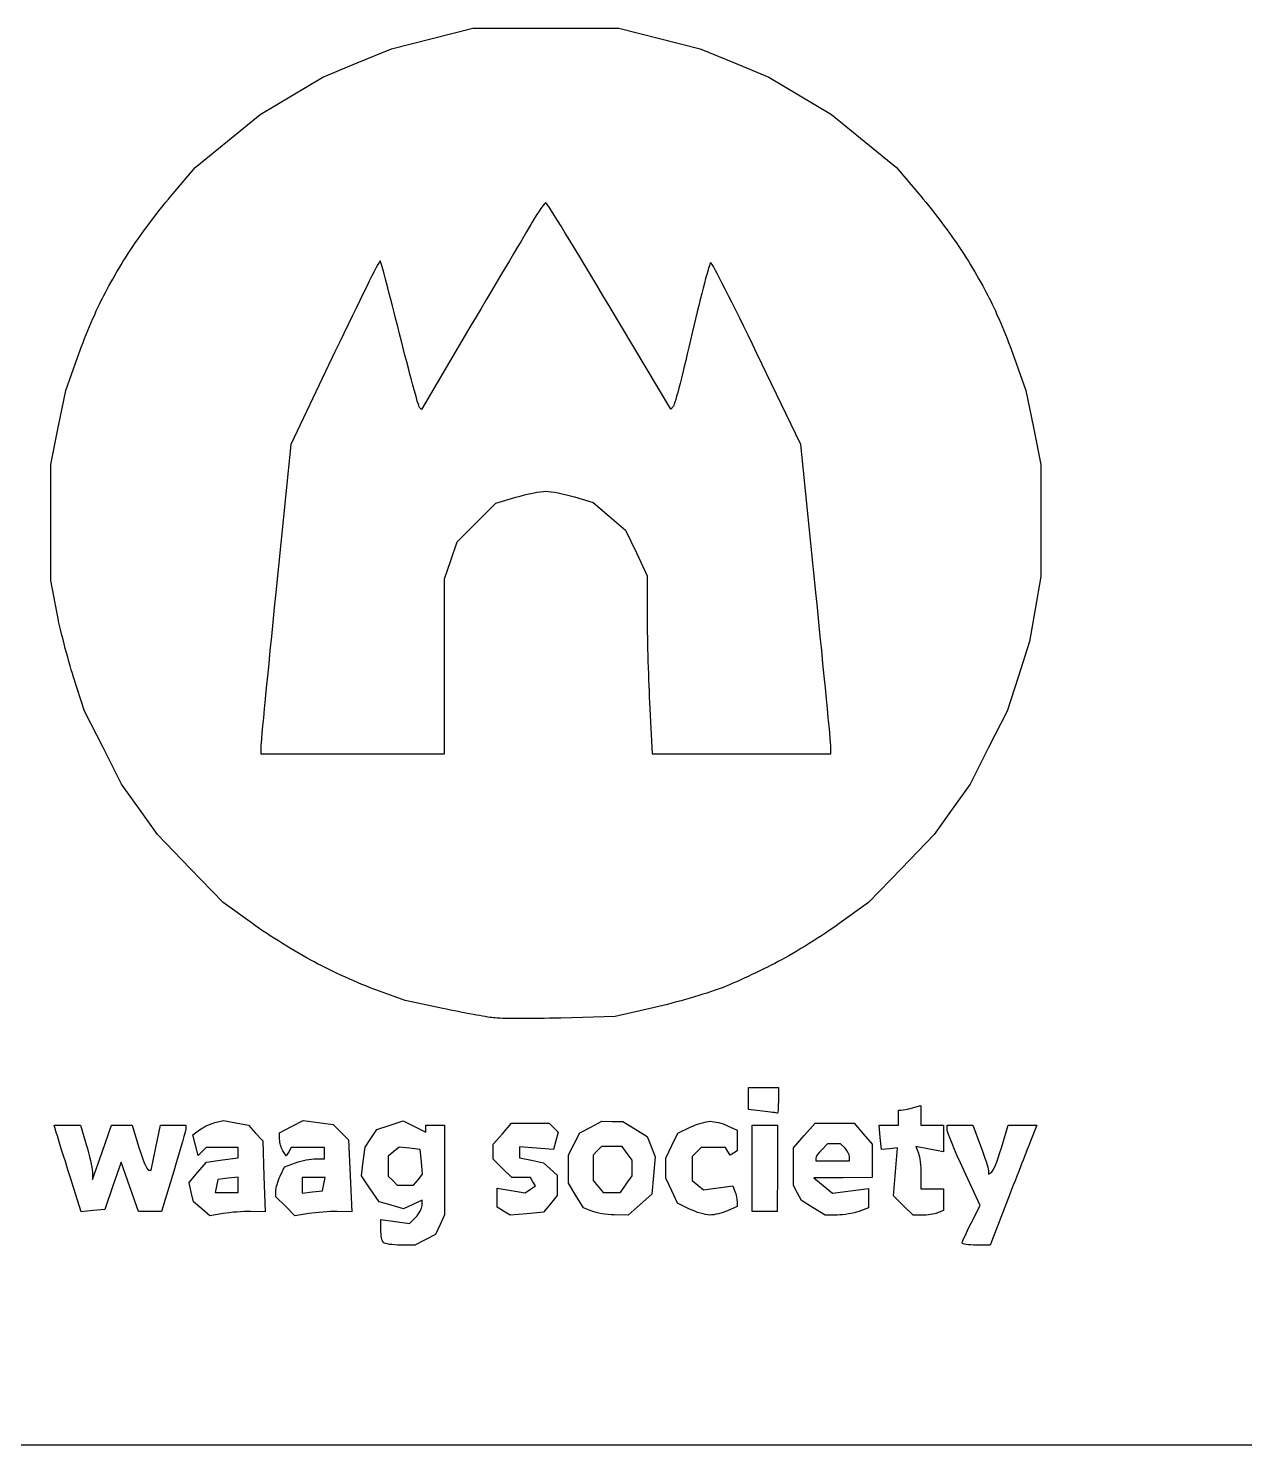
# Model space of a CAD drawing. Extents: x 2.7 to 30.1, y 1.6 to 101.3.
# Drawn here: x 5.734 to 9.322, y 54.481 to 58.659 of the extents above; entities that cross this region are included whole.
import ezdxf

# ---------------------------------------------------------------- set-up
doc = ezdxf.new("R2010")
doc.units = 0
doc.layers.get('0').update_dxf_attribs({"linetype": 'CONTINUOUS'})

msp = doc.modelspace()

# ---------------------------------------------------------------- linework, layer by layer
at = {"color": 7}
for p, q in [((6.805151, 58.599076), (6.92487, 58.62922)), ((6.92487, 58.62922), (7.044589, 58.659364)), ((7.044589, 58.659364), (7.260325, 58.659364)), ((7.260325, 58.659364), (7.476062, 58.659364)), ((7.476062, 58.659364), (7.59578, 58.62922)), ((7.59578, 58.62922), (7.715499, 58.599076)), ((6.703602, 58.557233), (6.805151, 58.599076)), ((7.715499, 58.599076), (7.817048, 58.557233)), ((6.602052, 58.515388), (6.703602, 58.557233)), ((7.817048, 58.557233), (7.918598, 58.515388)), ((6.509647, 58.460403), (6.602052, 58.515388)), ((7.918598, 58.515388), (8.011003, 58.460403)), ((6.417242, 58.405418), (6.509647, 58.460403)), ((8.011003, 58.460403), (8.103408, 58.405418)), ((6.321566, 58.326929), (6.417242, 58.405418)), ((8.103408, 58.405418), (8.199084, 58.326929)), ((6.225889, 58.248437), (6.321566, 58.326929)), ((8.199084, 58.326929), (8.294761, 58.248437)), ((6.161038, 58.172469), (6.225889, 58.248437)), ((8.294761, 58.248437), (8.359612, 58.172469)), ((7.62891, 57.5361), (7.447383, 57.840491)), ((7.039516, 57.782367), (6.893192, 57.535383)), ((6.638053, 57.704711), (6.508105, 57.43192)), ((8.012595, 57.431915), (7.883123, 57.700204)), ((5.84435, 57.590896), (5.878741, 57.688381)), ((8.641909, 57.688381), (8.676301, 57.590896)), ((5.822153, 57.48197), (5.84435, 57.590896)), ((8.676301, 57.590896), (8.698498, 57.48197)), ((6.893192, 57.535383), (6.887595, 57.540971)), ((7.636702, 57.544849), (7.62891, 57.5361)), ((5.799956, 57.373046), (5.822153, 57.48197)), ((8.698498, 57.48197), (8.720694, 57.373046)), ((6.508105, 57.43192), (6.463804, 56.995464)), ((8.05687, 56.995458), (8.012595, 57.431915)), ((5.799956, 57.201757), (5.799956, 57.373046)), ((8.720694, 57.373046), (8.720694, 57.207517)), ((7.055966, 57.201342), (7.113228, 57.258602)), ((7.113228, 57.258602), (7.172189, 57.2761)), ((7.344541, 57.277257), (7.399584, 57.260916)), ((7.399584, 57.260916), (7.447594, 57.219822)), ((5.799956, 57.030468), (5.799956, 57.201757)), ((6.998703, 57.144079), (7.055966, 57.201342)), ((7.447594, 57.219822), (7.495605, 57.178725)), ((8.720694, 57.207517), (8.720694, 57.041985)), ((7.495605, 57.178725), (7.527312, 57.111702)), ((6.980158, 57.08965), (6.998703, 57.144079)), ((6.961614, 57.035223), (6.980158, 57.08965)), ((7.527312, 57.111702), (7.559019, 57.04468)), ((6.961614, 56.777201), (6.961614, 57.035223)), ((7.559019, 57.04468), (7.559028, 56.93303)), ((8.720694, 57.041985), (8.704026, 56.946399)), ((5.81749, 56.937972), (5.799956, 57.030468)), ((8.704026, 56.946399), (8.687358, 56.850813)), ((8.687358, 56.850813), (8.654373, 56.747842)), ((5.899263, 56.644867), (5.867144, 56.745172)), ((6.961614, 56.519183), (6.961614, 56.777201)), ((8.654373, 56.747842), (8.621388, 56.644867)), ((7.566284, 56.670273), (7.573532, 56.519168)), ((5.953978, 56.5374), (5.899263, 56.644867)), ((8.621388, 56.644867), (8.566673, 56.5374)), ((6.008693, 56.429933), (5.953978, 56.5374)), ((6.419504, 56.539099), (6.419504, 56.519174)), ((8.101145, 56.519168), (8.101145, 56.539093)), ((8.566673, 56.5374), (8.511958, 56.429933)), ((6.419504, 56.519174), (6.690557, 56.519174)), ((6.690557, 56.519174), (6.69056, 56.519183)), ((6.69056, 56.519183), (6.961614, 56.519183)), ((7.573532, 56.519168), (7.837338, 56.519168)), ((7.837338, 56.519168), (8.101145, 56.519168)), ((6.061597, 56.35559), (6.008693, 56.429933)), ((8.511958, 56.429933), (8.459054, 56.35559)), ((6.114501, 56.281244), (6.061597, 56.35559)), ((8.459054, 56.35559), (8.40615, 56.281244)), ((6.211375, 56.180908), (6.114501, 56.281244)), ((8.40615, 56.281244), (8.309276, 56.180908)), ((6.30825, 56.080575), (6.211375, 56.180908)), ((8.309276, 56.180908), (8.212401, 56.080575)), ((6.394759, 56.018289), (6.30825, 56.080575)), ((8.212401, 56.080575), (8.125892, 56.018289)), ((6.845738, 55.791066), (6.75906, 55.8227)), ((6.956227, 55.768121), (6.845738, 55.791066)), ((7.464998, 55.743912), (7.304579, 55.739736)), ((7.304579, 55.739736), (7.30458, 55.739815)), ((7.581164, 55.770865), (7.464998, 55.743912)), ((7.85775, 55.502034), (7.85775, 55.534557)), ((7.85775, 55.534557), (7.902004, 55.534557)), ((7.902004, 55.534557), (7.946258, 55.534557)), ((7.946258, 55.534557), (7.946258, 55.495833)), ((7.85775, 55.469511), (7.85775, 55.502034)), ((7.899238, 55.465164), (7.85775, 55.469511)), ((7.943492, 55.458972), (7.943492, 55.458955)), ((8.300287, 55.468029), (8.308584, 55.468187)), ((8.300287, 55.445903), (8.300287, 55.468029)), ((8.300287, 55.423776), (8.300287, 55.445903)), ((8.341774, 55.475017), (8.366666, 55.481677)), ((8.366666, 55.481677), (8.366666, 55.452727)), ((8.366666, 55.452727), (8.366666, 55.423779)), ((5.817081, 55.399147), (5.809529, 55.424039)), ((5.809529, 55.424039), (5.848568, 55.424039)), ((5.848568, 55.424039), (5.887607, 55.424039)), ((5.887607, 55.424039), (5.90463, 55.366714)), ((5.951107, 55.343826), (5.978812, 55.424036)), ((5.978812, 55.424036), (6.009329, 55.424036)), ((6.009329, 55.424036), (6.039846, 55.424036)), ((6.039846, 55.424036), (6.059946, 55.357655)), ((6.109732, 55.357655), (6.123818, 55.424036)), ((6.123818, 55.424036), (6.161028, 55.424036)), ((6.161028, 55.424036), (6.198238, 55.424036)), ((6.198238, 55.424036), (6.198633, 55.415739)), ((6.218772, 55.39545), (6.238928, 55.410182)), ((6.284051, 55.431207), (6.309016, 55.437473)), ((6.309016, 55.437473), (6.346146, 55.430502)), ((6.346146, 55.430502), (6.383276, 55.423531)), ((6.383276, 55.423531), (6.404158, 55.400473)), ((6.47483, 55.401371), (6.509821, 55.419461)), ((6.509821, 55.419461), (6.544812, 55.437552)), ((6.544812, 55.437552), (6.588889, 55.431653)), ((6.588889, 55.431653), (6.632965, 55.425727)), ((6.632965, 55.425727), (6.655715, 55.40298)), ((6.655715, 55.40298), (6.678462, 55.380232)), ((6.744482, 55.384734), (6.761681, 55.410981)), ((6.761681, 55.410981), (6.800737, 55.423878)), ((6.800737, 55.423878), (6.839794, 55.436776)), ((6.839794, 55.436776), (6.873041, 55.420181)), ((6.873041, 55.420181), (6.906289, 55.403586)), ((6.906289, 55.413803), (6.906289, 55.424019)), ((6.906289, 55.424019), (6.933947, 55.424019)), ((6.906289, 55.403586), (6.906289, 55.413803)), ((6.933947, 55.424019), (6.961605, 55.424019)), ((6.961605, 55.424019), (6.961605, 55.291778)), ((7.132135, 55.398475), (7.158836, 55.429517)), ((7.158836, 55.429517), (7.214558, 55.429517)), ((7.214558, 55.429517), (7.27028, 55.429517)), ((7.27028, 55.429517), (7.283298, 55.416506)), ((7.283298, 55.416506), (7.296317, 55.403496)), ((7.296317, 55.403496), (7.289838, 55.377673)), ((7.360276, 55.401526), (7.392729, 55.418318)), ((7.392729, 55.418318), (7.425183, 55.435111)), ((7.425183, 55.435111), (7.456156, 55.435071)), ((7.456156, 55.435071), (7.48713, 55.435032)), ((7.48713, 55.435032), (7.523362, 55.412934)), ((7.523362, 55.412934), (7.559594, 55.390836)), ((7.649253, 55.400219), (7.686026, 55.417661)), ((7.796379, 55.422261), (7.824559, 55.40942)), ((7.824559, 55.40942), (7.824559, 55.378658)), ((7.868814, 55.296675), (7.868814, 55.423906)), ((7.868814, 55.423906), (7.906224, 55.423906)), ((7.906224, 55.423906), (7.943634, 55.423906)), ((7.943634, 55.423906), (7.943295, 55.296675)), ((8.022794, 55.393455), (8.055077, 55.429585)), ((8.055077, 55.429585), (8.112259, 55.429585)), ((8.112259, 55.429585), (8.169442, 55.429585)), ((8.169442, 55.429585), (8.196143, 55.398546)), ((8.247033, 55.387821), (8.243567, 55.423776)), ((8.243567, 55.423776), (8.271927, 55.423776)), ((8.271927, 55.423776), (8.300287, 55.423776)), ((8.366666, 55.423779), (8.399857, 55.423779)), ((8.399857, 55.423779), (8.433047, 55.423779)), ((8.433047, 55.423779), (8.433047, 55.384556)), ((8.444298, 55.410213), (8.444102, 55.424042)), ((8.444102, 55.424042), (8.482029, 55.424042)), ((8.482029, 55.424042), (8.519956, 55.424042)), ((8.519956, 55.424042), (8.542879, 55.362777)), ((8.604363, 55.357133), (8.624621, 55.424042)), ((8.624621, 55.424042), (8.666938, 55.424042)), ((8.666938, 55.424042), (8.709255, 55.424042)), ((8.709255, 55.424042), (8.688108, 55.371489)), ((6.226502, 55.364648), (6.218772, 55.39545)), ((6.234232, 55.333849), (6.226502, 55.364648)), ((6.404158, 55.400473), (6.425037, 55.377416)), ((6.425037, 55.377416), (6.428889, 55.27294)), ((6.474987, 55.382293), (6.47483, 55.401371)), ((6.678462, 55.380232), (6.683091, 55.274388)), ((6.727284, 55.358487), (6.744482, 55.384734)), ((7.105434, 55.367434), (7.132135, 55.398475)), ((7.105434, 55.34542), (7.105434, 55.367434)), ((7.233118, 55.355857), (7.182878, 55.359864)), ((7.182878, 55.359864), (7.182878, 55.343552)), ((7.289838, 55.377673), (7.283358, 55.351849)), ((7.326711, 55.336621), (7.343495, 55.369073)), ((7.343495, 55.369073), (7.360276, 55.401526)), ((7.424616, 55.360412), (7.41217, 55.347966)), ((7.455007, 55.360412), (7.424616, 55.360412)), ((7.485399, 55.360412), (7.455007, 55.360412)), ((7.500091, 55.340318), (7.485399, 55.360412)), ((7.559594, 55.390836), (7.571354, 55.360415)), ((7.571354, 55.360415), (7.583114, 55.329997)), ((7.614353, 55.326672), (7.631803, 55.363446)), ((7.631803, 55.363446), (7.649253, 55.400219)), ((7.824559, 55.378658), (7.824559, 55.347895)), ((7.990511, 55.357324), (8.022794, 55.393455)), ((8.091661, 55.368709), (8.074276, 55.351324)), ((8.110784, 55.368709), (8.091661, 55.368709)), ((8.129908, 55.368709), (8.110784, 55.368709)), ((8.143183, 55.355445), (8.129908, 55.368709)), ((8.196143, 55.398546), (8.222844, 55.367504)), ((8.222844, 55.367504), (8.222844, 55.318335)), ((8.250499, 55.351863), (8.247033, 55.387821)), ((8.39254, 55.352925), (8.352034, 55.360516)), ((8.352034, 55.360516), (8.359349, 55.341438)), ((8.433047, 55.384556), (8.433047, 55.345333)), ((5.923401, 55.263615), (5.951107, 55.343826)), ((6.095644, 55.291273), (6.109732, 55.357655)), ((6.246105, 55.345731), (6.234232, 55.333849)), ((6.257978, 55.357612), (6.246105, 55.345731)), ((6.30555, 55.357612), (6.257978, 55.357612)), ((6.259119, 55.314771), (6.306121, 55.321065)), ((6.353123, 55.357612), (6.30555, 55.357612)), ((6.306121, 55.321065), (6.353123, 55.327358)), ((6.353123, 55.342485), (6.353123, 55.357612)), ((6.353123, 55.327358), (6.353123, 55.342485)), ((6.494178, 55.333189), (6.484667, 55.348203)), ((6.501748, 55.345437), (6.494178, 55.333189)), ((6.509314, 55.357686), (6.501748, 55.345437)), ((6.558446, 55.357686), (6.509314, 55.357686)), ((6.607579, 55.357686), (6.558446, 55.357686)), ((6.581572, 55.324496), (6.607579, 55.324496)), ((6.607579, 55.341091), (6.607579, 55.357686)), ((6.607579, 55.324496), (6.607579, 55.341091)), ((6.721797, 55.316577), (6.727284, 55.358487)), ((6.811592, 55.346007), (6.795666, 55.332799)), ((6.795666, 55.332799), (6.795666, 55.303177)), ((6.827517, 55.359215), (6.811592, 55.346007)), ((6.858611, 55.355659), (6.827517, 55.359215)), ((6.889704, 55.352103), (6.858611, 55.355659)), ((6.893224, 55.315426), (6.889704, 55.352103)), ((7.105434, 55.323407), (7.105434, 55.34542)), ((7.132589, 55.296257), (7.105434, 55.323407)), ((7.182878, 55.343552), (7.182878, 55.327211)), ((7.182878, 55.327211), (7.218109, 55.320156)), ((7.218109, 55.320156), (7.253339, 55.3131)), ((7.283358, 55.351849), (7.233118, 55.355857)), ((7.32675, 55.294584), (7.326711, 55.336621)), ((7.41217, 55.347966), (7.399724, 55.33552)), ((7.399724, 55.33552), (7.399724, 55.297832)), ((7.514784, 55.320224), (7.500091, 55.340318)), ((7.514784, 55.297138), (7.514784, 55.320224)), ((7.583114, 55.329997), (7.578031, 55.275336)), ((7.614353, 55.296827), (7.614353, 55.326672)), ((7.705077, 55.344339), (7.691802, 55.331075)), ((7.691802, 55.331075), (7.691802, 55.295921)), ((7.718353, 55.357604), (7.705077, 55.344339)), ((7.754209, 55.357604), (7.718353, 55.357604)), ((7.790065, 55.357604), (7.754209, 55.357604)), ((7.797014, 55.346371), (7.790065, 55.357604)), ((7.803962, 55.335139), (7.797014, 55.346371)), ((7.81426, 55.341517), (7.803962, 55.335139)), ((7.824559, 55.347895), (7.81426, 55.341517)), ((7.990511, 55.301456), (7.990511, 55.357324)), ((8.056891, 55.32615), (8.056891, 55.318361)), ((8.056891, 55.318361), (8.106641, 55.318635)), ((8.106641, 55.318635), (8.106642, 55.318649)), ((8.106642, 55.318649), (8.156392, 55.318925)), ((8.156392, 55.318925), (8.156425, 55.330553)), ((8.222844, 55.318335), (8.222844, 55.269167)), ((8.27409, 55.354403), (8.250499, 55.351863)), ((8.297681, 55.356943), (8.27409, 55.354403)), ((8.292014, 55.286329), (8.297681, 55.356943)), ((8.433047, 55.345333), (8.39254, 55.352925)), ((5.922526, 55.286504), (5.923401, 55.263615)), ((6.007382, 55.314435), (5.983461, 55.244774)), ((6.032951, 55.242008), (6.007382, 55.314435)), ((6.087843, 55.291273), (6.095644, 55.291273)), ((6.162796, 55.28851), (6.126578, 55.169579)), ((6.207681, 55.254974), (6.2334, 55.284872)), ((6.2334, 55.284872), (6.259119, 55.314771)), ((6.476345, 55.273612), (6.488932, 55.301241)), ((6.488932, 55.301241), (6.522248, 55.312869)), ((6.716311, 55.274667), (6.721797, 55.316577)), ((6.795666, 55.303177), (6.795666, 55.273552)), ((6.883569, 55.262884), (6.896743, 55.278745)), ((6.896743, 55.278745), (6.893224, 55.315426)), ((6.961605, 55.291778), (6.961605, 55.159537)), ((7.159745, 55.269107), (7.132589, 55.296257)), ((7.253339, 55.3131), (7.273425, 55.294925)), ((7.273425, 55.294925), (7.29351, 55.27675)), ((7.29351, 55.27675), (7.29351, 55.246501)), ((7.326789, 55.252547), (7.32675, 55.294584)), ((7.399724, 55.297832), (7.399724, 55.260144)), ((7.514784, 55.274052), (7.514784, 55.297138)), ((7.614353, 55.266979), (7.614353, 55.296827)), ((7.691802, 55.295921), (7.691802, 55.260768)), ((7.868814, 55.169446), (7.868814, 55.296675)), ((7.943295, 55.296675), (7.942956, 55.169446)), ((7.990511, 55.245584), (7.990511, 55.301456)), ((8.286344, 55.215714), (8.292014, 55.286329)), ((8.366664, 55.279025), (8.366664, 55.235675)), ((8.541489, 55.186645), (8.492987, 55.291513)), ((8.565801, 55.290212), (8.565801, 55.278923)), ((8.565801, 55.278923), (8.574953, 55.284568)), ((5.889916, 55.168289), (5.857275, 55.271272)), ((5.983461, 55.244774), (5.959539, 55.17511)), ((6.05852, 55.169579), (6.032951, 55.242008)), ((6.214494, 55.226105), (6.207681, 55.254974)), ((6.288789, 55.244258), (6.285118, 55.224897)), ((6.292464, 55.263618), (6.288789, 55.244258)), ((6.322794, 55.267118), (6.292464, 55.263618)), ((6.353124, 55.270617), (6.322794, 55.267118)), ((6.353124, 55.247757), (6.353124, 55.270617)), ((6.353124, 55.224897), (6.353124, 55.247757)), ((6.428889, 55.27294), (6.432739, 55.168464)), ((6.575205, 55.269147), (6.541204, 55.269147)), ((6.541204, 55.269147), (6.541204, 55.246287)), ((6.541204, 55.246287), (6.541204, 55.223427)), ((6.609207, 55.269147), (6.575205, 55.269147)), ((6.601861, 55.230426), (6.605536, 55.249786)), ((6.605536, 55.249786), (6.609207, 55.269147)), ((6.683091, 55.274388), (6.687719, 55.168543)), ((6.742357, 55.236302), (6.716311, 55.274667)), ((6.768403, 55.197937), (6.742357, 55.236302)), ((6.795666, 55.273552), (6.808942, 55.260288)), ((6.808942, 55.260288), (6.822217, 55.247024)), ((6.822217, 55.247024), (6.846308, 55.247024)), ((6.846304, 55.247024), (6.870395, 55.247024)), ((6.846308, 55.247024), (6.846304, 55.247024)), ((6.870395, 55.247024), (6.883569, 55.262884)), ((7.1165, 55.209813), (7.1165, 55.237894)), ((7.1165, 55.237894), (7.157988, 55.231261)), ((7.187253, 55.269107), (7.159745, 55.269107)), ((7.214761, 55.269107), (7.187253, 55.269107)), ((7.199476, 55.224629), (7.214722, 55.234563)), ((7.214722, 55.234563), (7.229967, 55.244498)), ((7.222364, 55.256803), (7.214761, 55.269107)), ((7.229967, 55.244498), (7.222364, 55.256803)), ((7.29351, 55.246501), (7.29351, 55.21625)), ((7.348944, 55.216208), (7.326789, 55.252547)), ((7.399724, 55.260144), (7.414354, 55.242505)), ((7.414354, 55.242505), (7.428985, 55.224866)), ((7.480338, 55.224889), (7.49756, 55.24947)), ((7.49756, 55.24947), (7.514784, 55.274052)), ((7.578031, 55.275336), (7.572948, 55.220675)), ((7.631735, 55.230355), (7.614353, 55.266979)), ((7.691802, 55.260768), (7.708503, 55.246911)), ((7.708503, 55.246911), (7.725205, 55.233054)), ((7.725205, 55.233054), (7.768611, 55.238867)), ((7.768611, 55.238867), (7.812018, 55.244681)), ((7.812018, 55.244681), (7.818292, 55.22834)), ((8.00228, 55.223599), (7.990511, 55.245584)), ((8.137103, 55.268884), (8.051361, 55.268602)), ((8.051361, 55.268602), (8.078819, 55.24577)), ((8.078819, 55.24577), (8.106276, 55.22291)), ((8.222844, 55.269167), (8.137103, 55.268884)), ((8.159027, 55.22991), (8.211779, 55.236909)), ((8.211779, 55.236909), (8.211779, 55.208596)), ((8.366664, 55.235675), (8.399855, 55.235675)), ((8.399855, 55.235675), (8.433044, 55.235675)), ((8.433044, 55.235675), (8.433044, 55.203669)), ((6.221307, 55.19724), (6.214494, 55.226105)), ((6.245341, 55.176948), (6.221307, 55.19724)), ((6.285118, 55.224897), (6.319119, 55.224897)), ((6.319119, 55.224897), (6.319122, 55.224897)), ((6.319122, 55.224897), (6.353124, 55.224897)), ((6.463758, 55.212838), (6.463758, 55.229404)), ((6.49205, 55.184545), (6.463758, 55.212838)), ((6.541204, 55.223427), (6.571534, 55.226926)), ((6.571531, 55.226926), (6.601861, 55.230426)), ((6.571534, 55.226926), (6.571531, 55.226926)), ((6.804396, 55.187607), (6.768403, 55.197937)), ((6.895232, 55.202283), (6.867811, 55.18978)), ((6.895232, 55.186704), (6.895232, 55.202283)), ((7.1165, 55.181731), (7.1165, 55.209813)), ((7.157988, 55.231261), (7.199476, 55.224629)), ((7.29351, 55.21625), (7.273712, 55.19181)), ((7.371098, 55.179869), (7.348944, 55.216208)), ((7.428985, 55.224866), (7.454661, 55.224866)), ((7.454661, 55.224866), (7.454662, 55.224889)), ((7.454662, 55.224889), (7.480338, 55.224889)), ((7.572948, 55.220675), (7.538162, 55.189594)), ((7.649115, 55.193729), (7.631735, 55.230355)), ((7.684285, 55.176372), (7.649115, 55.193729)), ((7.824566, 55.198081), (7.824566, 55.184167)), ((8.014049, 55.201614), (8.00228, 55.223599)), ((8.049299, 55.180109), (8.014049, 55.201614)), ((8.106276, 55.22291), (8.159027, 55.22991)), ((8.211779, 55.208596), (8.211779, 55.180284)), ((8.314939, 55.187119), (8.286344, 55.215714)), ((8.433044, 55.203669), (8.433044, 55.171662)), ((8.619147, 55.194479), (8.571332, 55.070019)), ((5.924722, 55.171704), (5.889916, 55.168289)), ((5.924734, 55.171696), (5.924722, 55.171704)), ((5.959539, 55.17511), (5.924734, 55.171696)), ((6.09255, 55.169579), (6.05852, 55.169579)), ((6.126578, 55.169579), (6.09255, 55.169579)), ((6.269372, 55.156656), (6.245341, 55.176948)), ((6.308482, 55.163175), (6.269372, 55.156656)), ((6.308482, 55.163074), (6.308482, 55.163175)), ((6.432739, 55.168464), (6.390165, 55.169029)), ((6.520342, 55.156255), (6.49205, 55.184545)), ((6.561196, 55.162972), (6.520342, 55.156255)), ((6.561204, 55.162955), (6.561196, 55.162972)), ((6.687719, 55.168543), (6.644888, 55.169108)), ((6.840388, 55.177278), (6.804396, 55.187607)), ((6.867811, 55.18978), (6.840388, 55.177278)), ((6.85808, 55.133991), (6.876656, 55.152561)), ((6.961605, 55.159537), (6.948388, 55.130528)), ((7.13586, 55.169822), (7.1165, 55.181731)), ((7.155221, 55.157912), (7.13586, 55.169822)), ((7.20457, 55.162653), (7.155221, 55.157912)), ((7.253915, 55.167369), (7.204566, 55.162628)), ((7.204566, 55.162628), (7.20457, 55.162653)), ((7.273712, 55.19181), (7.253915, 55.167369)), ((7.39592, 55.169878), (7.371098, 55.179869)), ((7.462063, 55.159077), (7.462056, 55.15921)), ((7.503376, 55.158513), (7.462063, 55.159077)), ((7.538162, 55.189594), (7.503376, 55.158513)), ((7.743834, 55.158739), (7.743828, 55.158761)), ((7.824566, 55.184167), (7.796386, 55.171326)), ((7.90587, 55.169446), (7.868814, 55.169446)), ((7.9059, 55.169446), (7.90587, 55.169446)), ((7.942956, 55.169446), (7.9059, 55.169446)), ((8.084549, 55.158603), (8.049299, 55.180109)), ((8.119785, 55.158564), (8.084549, 55.158603)), ((8.119785, 55.15875), (8.119785, 55.158564)), ((8.211779, 55.180284), (8.1834, 55.169503)), ((8.343534, 55.158524), (8.314939, 55.187119)), ((8.370791, 55.158524), (8.343534, 55.158524)), ((8.370787, 55.158228), (8.370791, 55.158524)), ((8.433044, 55.171662), (8.415544, 55.164945)), ((8.514926, 55.134228), (8.541489, 55.186645)), ((6.773535, 55.115042), (6.773535, 55.145336)), ((6.773535, 55.145336), (6.815808, 55.139663)), ((6.815808, 55.139663), (6.85808, 55.133991)), ((6.948388, 55.130528), (6.935172, 55.101521)), ((6.831239, 55.069969), (6.831245, 55.070008)), ((6.874198, 55.069969), (6.831239, 55.069969)), ((6.904685, 55.085745), (6.874198, 55.069969)), ((6.935172, 55.101521), (6.904685, 55.085745)), ((8.571332, 55.070019), (8.529844, 55.070017)), ((8.529844, 55.070017), (8.529851, 55.070014))]:
    msp.add_line(p, q, dxfattribs=at)
at = {"color": 5}
msp.add_line((2.694834, 54.481264), (30.070394, 54.481264), dxfattribs=at)
at = {"color": 7}
for points in [[(6.043639, 58.018626), (6.07254, 58.061456), (6.125369, 58.130686), (6.161038, 58.172469)], [(8.359612, 58.172469), (8.395281, 58.130686), (8.44811, 58.061456), (8.47701, 58.018626)], [(7.260143, 58.1452), (7.256999, 58.145358), (7.238999, 58.119377), (7.220136, 58.087435)], [(7.447383, 57.840491), (7.347543, 58.007905), (7.263285, 58.145025), (7.260143, 58.1452)], [(7.220136, 58.087435), (7.201272, 58.05549), (7.119995, 57.918209), (7.039516, 57.782367)], [(5.952114, 57.863311), (5.973554, 57.905907), (6.014739, 57.975799), (6.043639, 58.018626)], [(8.47701, 58.018626), (8.505911, 57.975799), (8.547097, 57.905907), (8.568536, 57.863311)], [(6.77185, 57.973759), (6.769734, 57.975734), (6.709525, 57.854746), (6.638053, 57.704711)], [(6.82885, 57.75829), (6.799617, 57.874741), (6.773967, 57.971701), (6.77185, 57.973759)], [(7.746839, 57.96849), (7.743091, 57.96849), (7.718533, 57.875142), (7.692261, 57.761051)], [(7.883123, 57.700204), (7.811913, 57.847761), (7.750585, 57.96849), (7.746839, 57.96849)], [(5.878741, 57.688381), (5.897656, 57.741998), (5.930674, 57.820718), (5.952114, 57.863311)], [(8.568536, 57.863311), (8.589977, 57.820718), (8.622994, 57.741998), (8.641909, 57.688381)], [(6.887595, 57.540971), (6.884519, 57.544047), (6.858083, 57.641843), (6.82885, 57.75829)], [(7.692261, 57.761051), (7.665989, 57.646959), (7.640987, 57.549669), (7.636702, 57.544849)], [(7.172189, 57.2761), (7.204618, 57.285723), (7.244279, 57.293597), (7.260324, 57.293597)], [(7.260324, 57.293597), (7.276369, 57.293597), (7.314268, 57.286231), (7.344541, 57.277257)], [(6.463804, 56.995464), (6.43944, 56.755414), (6.419504, 56.550049), (6.419504, 56.539099)], [(8.101145, 56.539093), (8.101145, 56.550044), (8.08122, 56.755408), (8.05687, 56.995458)], [(5.867144, 56.745172), (5.84948, 56.800341), (5.827135, 56.887102), (5.81749, 56.937972)], [(7.559028, 56.93303), (7.559033, 56.871622), (7.562296, 56.753382), (7.566284, 56.670273)], [(6.576825, 55.905169), (6.524268, 55.933137), (6.442339, 55.98403), (6.394759, 56.018289)], [(8.125892, 56.018289), (8.078312, 55.98403), (7.99721, 55.933566), (7.945665, 55.906145)], [(6.75906, 55.8227), (6.711388, 55.840114), (6.629382, 55.877209), (6.576825, 55.905169)], [(7.945665, 55.906145), (7.894119, 55.878713), (7.817157, 55.843136), (7.774638, 55.827058)], [(7.774638, 55.827058), (7.732119, 55.810971), (7.645055, 55.785693), (7.581164, 55.770865)], [(7.105438, 55.740379), (7.084142, 55.742919), (7.016996, 55.755506), (6.956227, 55.768121)], [(7.30458, 55.739815), (7.216349, 55.737557), (7.126735, 55.737839), (7.105438, 55.740379)], [(7.946258, 55.495833), (7.946258, 55.474526), (7.945016, 55.457951), (7.943492, 55.458972)], [(7.943492, 55.458955), (7.941968, 55.460084), (7.922057, 55.462765), (7.899238, 55.465164)], [(8.308584, 55.468187), (8.313147, 55.468266), (8.328083, 55.471348), (8.341774, 55.475017)], [(6.198633, 55.415739), (6.198829, 55.411167), (6.182716, 55.353924), (6.162796, 55.28851)], [(6.238928, 55.410182), (6.250014, 55.418282), (6.27032, 55.427736), (6.284051, 55.431207)], [(7.686026, 55.417661), (7.70625, 55.427256), (7.733014, 55.435102), (7.745499, 55.435102)], [(7.745499, 55.435102), (7.757985, 55.435102), (7.78088, 55.429317), (7.796379, 55.422261)], [(8.492987, 55.291513), (8.466311, 55.349191), (8.444401, 55.402607), (8.444298, 55.410213)], [(5.857275, 55.271272), (5.839323, 55.327914), (5.821235, 55.385456), (5.817081, 55.399147)], [(5.90463, 55.366714), (5.913994, 55.335184), (5.922046, 55.299091), (5.922526, 55.286504)], [(6.484667, 55.348203), (6.479435, 55.356472), (6.47508, 55.371797), (6.474987, 55.382293)], [(8.542879, 55.362777), (8.555485, 55.329082), (8.565801, 55.296427), (8.565801, 55.290212)], [(8.688108, 55.371489), (8.676478, 55.342587), (8.645445, 55.262932), (8.619147, 55.194479)], [(6.059946, 55.357655), (6.071, 55.321146), (6.083553, 55.291273), (6.087843, 55.291273)], [(6.522248, 55.312869), (6.540573, 55.319247), (6.567268, 55.324496), (6.581572, 55.324496)], [(8.074276, 55.351324), (8.064717, 55.341757), (8.056891, 55.33044), (8.056891, 55.32615)], [(8.156425, 55.330553), (8.156447, 55.336931), (8.150487, 55.348135), (8.143183, 55.355445)], [(8.359349, 55.341438), (8.363373, 55.330968), (8.366664, 55.302867), (8.366664, 55.279025)], [(8.574953, 55.284568), (8.579985, 55.287672), (8.593221, 55.320331), (8.604363, 55.357133)], [(6.463758, 55.229404), (6.463758, 55.23852), (6.469422, 55.258414), (6.476345, 55.273612)], [(7.818292, 55.22834), (7.821741, 55.219338), (7.824566, 55.205734), (7.824566, 55.198081)], [(6.390165, 55.169029), (6.366749, 55.169311), (6.329992, 55.166771), (6.308482, 55.163074)], [(6.644888, 55.169108), (6.621331, 55.16939), (6.583674, 55.166568), (6.561204, 55.162955)], [(6.876656, 55.152561), (6.886872, 55.162777), (6.895232, 55.17813), (6.895232, 55.186704)], [(7.462056, 55.15921), (7.439334, 55.159492), (7.409572, 55.164403), (7.39592, 55.169878)], [(7.743828, 55.158761), (7.730423, 55.158917), (7.70363, 55.166805), (7.684285, 55.176372)], [(7.796386, 55.171326), (7.780886, 55.16427), (7.757239, 55.158598), (7.743834, 55.158739)], [(8.1834, 55.169503), (8.16779, 55.163576), (8.139165, 55.158722), (8.119785, 55.15875)], [(8.415544, 55.164945), (8.40592, 55.161248), (8.385778, 55.158228), (8.370787, 55.158228)], [(6.78091, 55.077374), (6.776854, 55.081438), (6.773535, 55.098371), (6.773535, 55.115042)], [(8.488363, 55.075912), (8.488363, 55.079158), (8.500315, 55.105399), (8.514926, 55.134228)], [(6.831245, 55.070008), (6.807617, 55.070008), (6.784967, 55.073338), (6.78091, 55.077374)], [(8.529851, 55.070014), (8.507033, 55.070011), (8.488363, 55.072554), (8.488363, 55.075912)]]:
    msp.add_open_spline(points, degree=3, dxfattribs=at)

doc.saveas('drawing.dxf')
